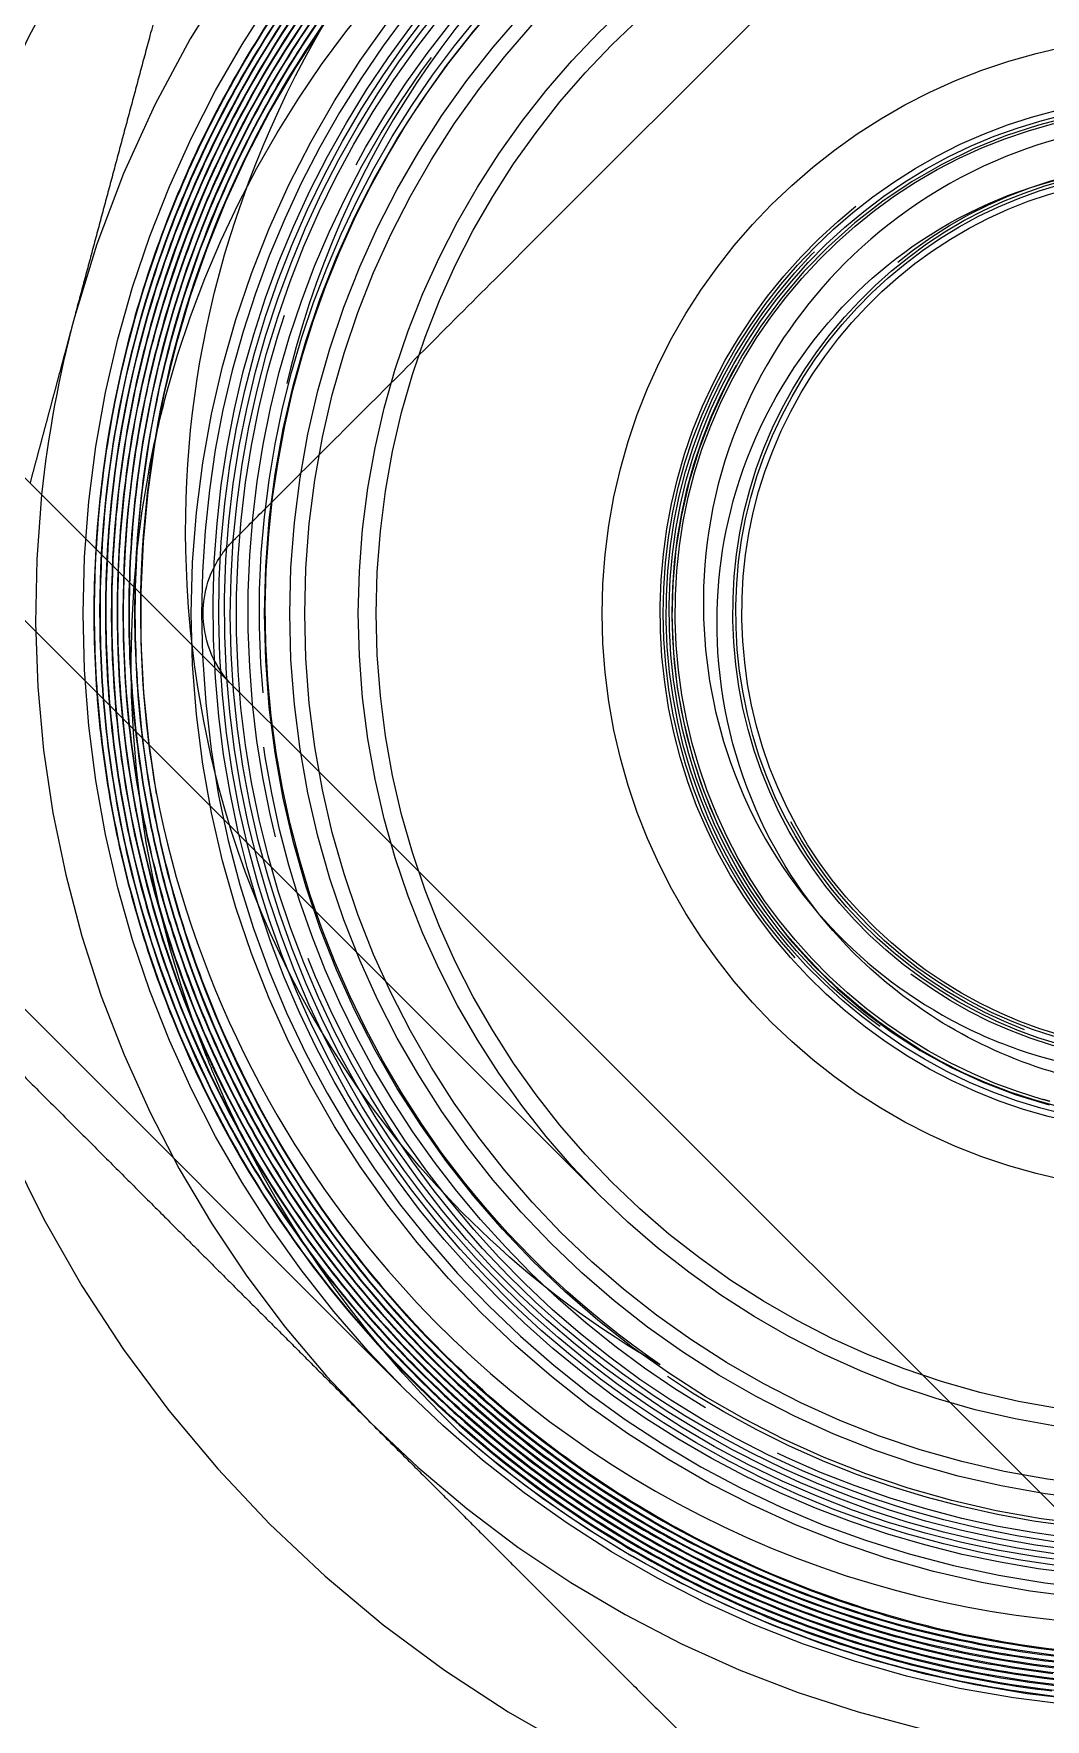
# Model space of a CAD drawing. Header units: millimetres. Extents: x -46397 to 283259, y -8690 to 23983.
# Drawn here: x 188859.24 to 188874.63, y -2134.97 to -2109.31 of the extents above; entities that cross this region are included whole.
import ezdxf

# ---------------------------------------------------------------- set-up
doc = ezdxf.new("R2010")
doc.units = ezdxf.units.MM
doc.linetypes.add('CENTER', pattern=[2, 1.25, -0.25, 0.25, -0.25])
doc.layers.add('mDƯỜNG TÂM', color=8, linetype='CENTER', lineweight=0)

# ---------------------------------------------------------------- blocks, each defined once
blk = doc.blocks.new('hhg')
at = {"layer": 'mDƯỜNG TÂM', "color": 8, "ltscale": 50}
for p, q in [((707.181, -648.925), (750.444, -692.188)), ((722.979, -662.55), (780.082, -719.653)), ((749.313, -677.796), (758.183, -668.925)), ((740.073, -687.739), (747.483, -695.148))]:
    blk.add_line(p, q, dxfattribs=at)
for radius in [16.7, 15.054, 13.94, 13.556, 13.329, 12.513, 12.241, 8.803]:
    blk.add_circle((759.292, -683.34), radius, dxfattribs=at)
for radius, start, end in [(19.601, 45, 169.0558), (17.425, 105, 165), (14.897, 315, 182.4631), (15.826, 145.514, 189.9827), (7.743, 67.2144, 255), (17.425, 165, 174.0443), (17.425, 174.0443, 225), (14.897, 182.4631, 267.5369), (19.601, 197.7479, 252.2521), (17.425, 225, 275.9557), (16.602, 228.6069, 273.0731)]:
    blk.add_arc((759.292, -683.34), radius, start, end, dxfattribs=at)
for points, knots in [([(751.374, -694.777), (750.25, -694.001), (749.239, -693.063), (746.545, -689.676), (745.47, -686.757), (745.27, -680.834), (746.146, -677.847), (749.516, -672.968), (752, -671.089), (757.617, -669.176), (760.734, -669.147), (766.388, -670.958), (768.911, -672.792), (772.376, -677.618), (773.31, -680.596), (773.218, -686.541), (772.194, -689.491), (768.577, -694.214), (765.995, -695.974), (760.273, -697.614), (757.148, -697.49), (751.571, -695.397), (749.134, -693.435), (745.899, -688.429), (745.11, -685.399), (745.495, -679.447), (746.667, -676.541), (750.523, -671.987), (753.197, -670.35), (759.011, -668.988), (762.136, -669.267), (767.621, -671.638), (769.966, -673.724), (772.961, -678.9), (773.603, -681.975), (772.925, -687.919), (771.607, -690.773), (767.519, -695.147), (764.759, -696.655), (758.866, -697.734), (755.749, -697.301), (750.37, -694.655), (748.122, -692.449), (745.376, -687.116), (744.885, -684.003), (745.857, -678.08), (747.317, -675.285), (751.629, -671.104), (754.469, -669.729), (760.427, -668.938), (763.529, -669.525), (768.788, -672.442), (770.932, -674.763), (773.421, -680.241), (773.76, -683.384), (772.494, -689.271), (770.893, -692), (766.367, -695.977), (763.454, -697.215), (757.446, -697.714), (754.366, -696.973), (749.24, -693.792), (747.207, -691.361), (744.983, -685.749), (744.798, -682.583), (746.355, -676.747), (748.094, -674.092), (752.825, -670.33), (755.804, -669.232), (761.849, -669.028), (764.898, -669.922), (769.878, -673.362), (771.795, -675.898), (773.748, -681.63), (773.777, -684.812), (771.929, -690.583), (770.057, -693.157), (765.131, -696.694), (762.092, -697.647), (756.025, -697.553), (753.014, -696.507), (748.194, -692.816), (746.397, -690.181), (744.724, -684.341), (744.851, -681.152), (746.986, -675.461), (748.989, -672.974), (754.098, -669.672), (757.19, -668.867), (763.264, -669.259), (766.23, -670.456), (770.878, -674.391), (772.548, -677.12), (773.937, -683.054), (773.653, -686.242), (771.233, -691.84), (769.104, -694.233), (763.823, -697.289), (760.685, -697.944), (754.618, -697.252), (751.706, -695.907), (747.243, -691.735), (745.704, -688.919), (744.604, -682.905), (745.045, -679.725), (747.746, -674.236), (749.997, -671.942), (755.439, -669.14), (758.615, -668.639), (764.659, -669.631), (767.51, -671.121), (771.777, -675.521), (773.18, -678.419), (773.987, -684.498), (773.387, -687.663), (770.412, -693.03), (768.044, -695.217), (762.453, -697.756), (759.246, -698.102), (753.239, -696.811), (750.456, -695.177), (746.398, -690.559), (745.134, -687.587), (744.626, -681.456), (745.382, -678.314), (748.627, -673.084), (751.108, -671.01), (756.834, -668.74), (760.064, -668.552), (766.019, -670.141), (768.727, -671.915), (772.565, -676.742), (773.685, -679.782), (773.893, -685.949), (772.981, -689.059), (769.472, -694.14), (766.884, -696.096), (761.036, -698.088), (757.79, -698.118), (751.902, -696.232), (749.276, -694.322), (745.668, -689.297), (744.696, -686.196), (744.791, -680.007), (745.858, -676.936), (749.624, -672.018), (752.313, -670.186), (758.27, -668.478), (761.523, -668.608), (767.329, -670.786), (769.867, -672.83), (773.234, -678.042), (774.056, -681.196), (773.655, -687.392), (772.435, -690.417), (768.42, -695.159), (765.636, -696.862), (759.584, -698.28), (756.331, -697.99), (750.621, -695.521), (748.18, -693.349), (745.062, -687.961), (744.395, -684.761), (745.101, -678.573), (746.472, -675.602), (750.728, -671.05), (753.601, -669.48), (759.735, -668.357), (762.979, -668.808), (768.578, -671.563), (770.917, -673.859), (773.775, -679.41), (774.286, -682.649), (773.275, -688.814), (771.754, -691.723), (767.267, -696.074), (764.311, -697.506), (758.111, -698.328), (754.882, -697.717), (749.408, -694.682), (747.178, -692.266), (744.588, -686.564), (744.235, -683.293), (745.552, -677.167), (747.219, -674.328), (751.929, -670.189), (754.96, -668.901), (758.462, -668.61), (758.838, -668.594), (759.214, -668.592)], [0.0042069, 0.0042069, 0.0042069, 0.0042069, 0.0078125, 0.0078125, 0.015625, 0.015625, 0.0234375, 0.0234375, 0.03125, 0.03125, 0.0390625, 0.0390625, 0.046875, 0.046875, 0.0546875, 0.0546875, 0.0625, 0.0625, 0.0703125, 0.0703125, 0.078125, 0.078125, 0.0859375, 0.0859375, 0.09375, 0.09375, 0.1015625, 0.1015625, 0.109375, 0.109375, 0.1171875, 0.1171875, 0.125, 0.125, 0.1328125, 0.1328125, 0.140625, 0.140625, 0.1484375, 0.1484375, 0.15625, 0.15625, 0.1640625, 0.1640625, 0.171875, 0.171875, 0.1796875, 0.1796875, 0.1875, 0.1875, 0.1953125, 0.1953125, 0.203125, 0.203125, 0.2109375, 0.2109375, 0.21875, 0.21875, 0.2265625, 0.2265625, 0.234375, 0.234375, 0.2421875, 0.2421875, 0.25, 0.25, 0.2578125, 0.2578125, 0.265625, 0.265625, 0.2734375, 0.2734375, 0.28125, 0.28125, 0.2890625, 0.2890625, 0.296875, 0.296875, 0.3046875, 0.3046875, 0.3125, 0.3125, 0.3203125, 0.3203125, 0.328125, 0.328125, 0.3359375, 0.3359375, 0.34375, 0.34375, 0.3515625, 0.3515625, 0.359375, 0.359375, 0.3671875, 0.3671875, 0.375, 0.375, 0.3828125, 0.3828125, 0.390625, 0.390625, 0.3984375, 0.3984375, 0.40625, 0.40625, 0.4140625, 0.4140625, 0.421875, 0.421875, 0.4296875, 0.4296875, 0.4375, 0.4375, 0.4453125, 0.4453125, 0.453125, 0.453125, 0.4609375, 0.4609375, 0.46875, 0.46875, 0.4765625, 0.4765625, 0.484375, 0.484375, 0.4921875, 0.4921875, 0.5, 0.5, 0.5078125, 0.5078125, 0.515625, 0.515625, 0.5234375, 0.5234375, 0.53125, 0.53125, 0.5390625, 0.5390625, 0.546875, 0.546875, 0.5546875, 0.5546875, 0.5625, 0.5625, 0.5703125, 0.5703125, 0.578125, 0.578125, 0.5859375, 0.5859375, 0.59375, 0.59375, 0.6015625, 0.6015625, 0.609375, 0.609375, 0.6171875, 0.6171875, 0.625, 0.625, 0.6328125, 0.6328125, 0.640625, 0.640625, 0.6484375, 0.6484375, 0.65625, 0.65625, 0.6640625, 0.6640625, 0.671875, 0.671875, 0.6796875, 0.6796875, 0.6875, 0.6875, 0.6953125, 0.6953125, 0.703125, 0.703125, 0.7109375, 0.7109375, 0.71875, 0.71875, 0.7265625, 0.7265625, 0.7275, 0.7275, 0.7275, 0.7275]), ([(743.706, -686.083), (743.974, -687.451), (744.422, -688.78), (745.667, -691.309), (746.464, -692.49), (748.791, -695.089), (750.465, -696.346), (754.323, -698.19), (756.344, -698.632), (760.092, -698.817), (761.97, -698.571), (764.704, -697.678), (765.622, -697.274), (768.211, -695.818), (769.732, -694.527), (772.203, -691.415), (773.121, -689.611), (774.141, -685.983), (774.318, -684.199), (774.091, -681.463), (773.919, -680.514), (773.159, -677.835), (772.344, -676.182), (770.083, -673.177), (768.616, -671.871), (766.153, -670.425), (765.318, -670.034), (762.521, -669.039), (760.591, -668.813), (757.088, -669.006), (755.249, -669.41), (752.605, -670.666), (751.816, -671.139), (749.656, -672.732), (748.434, -674.038), (746.514, -677.083), (745.847, -678.813), (745.251, -682.197), (745.245, -683.816), (745.52, -685.406)], [-5.991371, -5.991371, -5.991371, -5.991371, -5.756166, -5.756166, -5.51587, -5.51587, -5.167354, -5.167354, -4.794198, -4.794198, -4.422975, -4.422975, -4.225, -4.225, -3.835017, -3.835017, -3.438431, -3.438431, -3.085621, -3.085621, -2.895458, -2.895458, -2.534856, -2.534856, -2.151513, -2.151513, -1.969769, -1.969769, -1.564136, -1.564136, -1.177055, -1.177055, -1.000421, -1.000421, -0.66023, -0.66023, -0.308798, -0.308798, 0, 0, 0, 0]), ([(750.956, -669.246), (750.452, -669.545), (749.968, -669.868), (749.504, -670.215), (748.575, -670.909), (747.725, -671.696), (746.954, -672.581), (746.184, -673.466), (745.52, -674.42), (744.961, -675.434)], [0.348875364, 0.348875364, 0.348875364, 0.348875364, 0.34998928, 0.34998928, 0.34998928, 0.352217111, 0.352217111, 0.352217111, 0.354444943, 0.354444943, 0.354444943, 0.354444943]), ([(748.739, -671.29), (747.858, -672.063), (747.076, -672.919), (746.39, -673.854), (745.703, -674.789), (745.111, -675.815), (744.643, -676.876)], [0.61064554, 0.61064554, 0.61064554, 0.61064554, 0.612873371, 0.612873371, 0.612873371, 0.615101203, 0.615101203, 0.615101203, 0.615101203]), ([(747.953, -671.408), (747.107, -672.214), (746.358, -673.097), (745.704, -674.056), (745.377, -674.536), (745.073, -675.036), (744.796, -675.552)], [0.285382173, 0.285382173, 0.285382173, 0.285382173, 0.287610004, 0.287610004, 0.287610004, 0.28872392, 0.28872392, 0.28872392, 0.28872392]), ([(746.279, -673.705), (745.935, -674.17), (745.616, -674.654), (745.323, -675.155), (745.03, -675.657), (744.761, -676.18), (744.522, -676.713)], [0.483659157, 0.483659157, 0.483659157, 0.483659157, 0.484773073, 0.484773073, 0.484773073, 0.485886988, 0.485886988, 0.485886988, 0.485886988]), ([(751.374, -694.777), (750.437, -694.243), (749.571, -693.601), (748.04, -692.173), (747.356, -691.39), (745.733, -689.069), (744.999, -687.425), (744.358, -684.759), (744.225, -683.824), (744.098, -681.501), (744.213, -680.106), (744.873, -677.201), (745.458, -675.742), (746.247, -674.379)], [-1.494979, -1.494979, -1.494979, -1.494979, -1.287461, -1.287461, -1.092573, -1.092573, -0.748624, -0.748624, -0.571424, -0.571424, -0.302102, -0.302102, -0.000001, -0.000001, -0.000001, -0.000001]), ([(745.218, -674.642), (744.913, -675.136), (744.636, -675.645), (744.385, -676.166), (744.134, -676.688), (743.911, -677.224), (743.715, -677.773), (743.519, -678.323), (743.351, -678.888), (743.215, -679.454)], [0.221888981, 0.221888981, 0.221888981, 0.221888981, 0.223002897, 0.223002897, 0.223002897, 0.224116813, 0.224116813, 0.224116813, 0.225230728, 0.225230728, 0.225230728, 0.225230728]), ([(744.106, -678.306), (744.288, -677.753), (744.504, -677.204), (744.746, -676.674), (744.989, -676.143), (745.259, -675.629), (745.555, -675.132)], [0.124107798, 0.124107798, 0.124107798, 0.124107798, 0.125215903, 0.125215903, 0.125215903, 0.126324008, 0.126324008, 0.126324008, 0.126324008]), ([(757.302, -690.767), (757.263, -690.756), (757.224, -690.746), (755.244, -690.184), (753.541, -688.835), (751.58, -685.303), (751.334, -683.143), (752.453, -679.259), (753.811, -677.559), (757.356, -675.609), (759.52, -675.371), (763.406, -676.507), (765.103, -677.874), (767.041, -681.431), (767.271, -683.6), (766.118, -687.487), (764.743, -689.181), (761.173, -691.108), (759, -691.33), (755.112, -690.16), (753.421, -688.776), (751.504, -685.193), (751.291, -683.016), (752.478, -679.127), (753.871, -677.439), (757.466, -675.533), (759.647, -675.328), (763.538, -676.532), (765.223, -677.934), (767.117, -681.543), (767.313, -683.727), (766.092, -687.619), (764.682, -689.301), (761.061, -691.183), (758.872, -691.372), (754.98, -690.134), (753.301, -688.715), (751.429, -685.081), (751.25, -682.888), (752.505, -678.995), (753.932, -677.319), (757.579, -675.459), (759.776, -675.287), (763.67, -676.56), (765.343, -677.996), (767.191, -681.656), (767.354, -683.856), (766.064, -687.751), (764.619, -689.421), (760.947, -691.257), (758.743, -691.412), (754.847, -690.105), (753.181, -688.651), (751.356, -684.966), (751.21, -682.758), (752.534, -678.862), (753.997, -677.199), (757.694, -675.386), (759.906, -675.249), (763.802, -676.59), (765.462, -678.061), (767.263, -681.771), (767.392, -683.987), (766.034, -687.883), (764.554, -689.54), (760.832, -691.329), (758.612, -691.45), (754.715, -690.074), (753.062, -688.585), (751.285, -684.85), (751.173, -682.627), (752.566, -678.73), (754.063, -677.08), (757.81, -675.316), (760.037, -675.212), (763.935, -676.622), (765.581, -678.128), (767.333, -681.888), (767.428, -684.118), (766, -688.016), (764.486, -689.659), (760.714, -691.399), (758.48, -691.485), (754.582, -690.04), (752.943, -688.517), (751.215, -684.733), (751.138, -682.495), (752.601, -678.597), (754.132, -676.962), (757.929, -675.246), (760.17, -675.177), (764.067, -676.658), (765.699, -678.198), (767.402, -682.007), (767.463, -684.251), (765.965, -688.149), (764.416, -689.777), (761.835, -690.919), (761.123, -691.117), (760.397, -691.218)], [0.1246883, 0.1246883, 0.1246883, 0.1246883, 0.125, 0.125, 0.140625, 0.140625, 0.15625, 0.15625, 0.171875, 0.171875, 0.1875, 0.1875, 0.203125, 0.203125, 0.21875, 0.21875, 0.234375, 0.234375, 0.25, 0.25, 0.265625, 0.265625, 0.28125, 0.28125, 0.296875, 0.296875, 0.3125, 0.3125, 0.328125, 0.328125, 0.34375, 0.34375, 0.359375, 0.359375, 0.375, 0.375, 0.390625, 0.390625, 0.40625, 0.40625, 0.421875, 0.421875, 0.4375, 0.4375, 0.453125, 0.453125, 0.46875, 0.46875, 0.484375, 0.484375, 0.5, 0.5, 0.515625, 0.515625, 0.53125, 0.53125, 0.546875, 0.546875, 0.5625, 0.5625, 0.578125, 0.578125, 0.59375, 0.59375, 0.609375, 0.609375, 0.625, 0.625, 0.640625, 0.640625, 0.65625, 0.65625, 0.671875, 0.671875, 0.6875, 0.6875, 0.703125, 0.703125, 0.71875, 0.71875, 0.734375, 0.734375, 0.75, 0.75, 0.765625, 0.765625, 0.78125, 0.78125, 0.796875, 0.796875, 0.8125, 0.8125, 0.828125, 0.828125, 0.84375, 0.84375, 0.859375, 0.859375, 0.8648583, 0.8648583, 0.8648583, 0.8648583]), ([(744.961, -675.434), (744.682, -675.942), (744.429, -676.465), (744.203, -677.005), (743.977, -677.544), (743.779, -678.098), (743.613, -678.654)], [0.354444943, 0.354444943, 0.354444943, 0.354444943, 0.355558858, 0.355558858, 0.355558858, 0.356672774, 0.356672774, 0.356672774, 0.356672774]), ([(760.397, -691.218), (761.111, -691.104), (761.807, -690.895), (763.26, -690.226), (763.99, -689.727), (764.97, -688.786), (765.288, -688.42), (766.073, -687.328), (766.459, -686.549), (767.002, -684.731), (767.096, -683.691), (766.893, -681.786), (766.65, -680.926), (765.818, -679.212), (765.192, -678.393), (763.741, -677.118), (762.951, -676.641), (761.159, -675.966), (760.158, -675.806), (758.233, -675.879), (757.319, -676.084), (755.512, -676.867), (754.708, -677.457), (753.463, -678.758), (752.974, -679.491), (752.207, -681.257), (752.038, -682.222), (752.019, -683.948), (752.156, -684.792), (752.777, -686.566), (753.295, -687.369), (754.421, -688.621), (755.076, -689.136), (756.175, -689.728), (756.566, -689.895), (757.858, -690.312), (758.799, -690.419), (760.593, -690.268), (761.438, -690.038), (762.708, -689.416), (763.17, -689.116), (763.987, -688.437), (764.345, -688.066), (764.658, -687.659)], [-2.497984, -2.497984, -2.497984, -2.497984, -2.412168, -2.412168, -2.308105, -2.308105, -2.25068, -2.25068, -2.1483, -2.1483, -2.026482, -2.026482, -1.921871, -1.921871, -1.801728, -1.801728, -1.693956, -1.693956, -1.575598, -1.575598, -1.465908, -1.465908, -1.342387, -1.342387, -1.226421, -1.226421, -1.086261, -1.086261, -0.951591, -0.951591, -0.786956, -0.786956, -0.628734, -0.628734, -0.54764, -0.54764, -0.368866, -0.368866, -0.203236, -0.203236, -0.098242, -0.098242, 0, 0, 0, 0]), ([(743.91, -679.278), (744.057, -678.717), (744.237, -678.158), (744.448, -677.611), (744.658, -677.065), (744.898, -676.532), (745.165, -676.015)], [0.059837688, 0.059837688, 0.059837688, 0.059837688, 0.060945794, 0.060945794, 0.060945794, 0.062053899, 0.062053899, 0.062053899, 0.062053899]), ([(743.657, -679.555), (743.794, -678.989), (743.96, -678.434), (744.156, -677.889), (744.351, -677.344), (744.576, -676.81), (744.831, -676.286)], [0.187269802, 0.187269802, 0.187269802, 0.187269802, 0.188377907, 0.188377907, 0.188377907, 0.189486013, 0.189486013, 0.189486013, 0.189486013]), ([(765.392, -680.677), (765.997, -682.07), (766.116, -683.674), (765.236, -686.824), (764.073, -688.304), (761.02, -690.016), (759.148, -690.237), (755.778, -689.281), (754.3, -688.11), (752.597, -685.044), (752.384, -683.169), (753.355, -679.797), (754.533, -678.321), (757.611, -676.627), (759.49, -676.42), (762.864, -677.406), (764.338, -678.593), (766.022, -681.682), (766.222, -683.565), (765.221, -686.942), (764.027, -688.414), (760.926, -690.089), (759.038, -690.281), (755.66, -689.265), (754.191, -688.063), (752.525, -684.95), (752.34, -683.059), (753.37, -679.679), (754.581, -678.211), (757.705, -676.555), (759.601, -676.377), (762.982, -677.423), (764.447, -678.641), (766.094, -681.777), (766.265, -683.677), (765.204, -687.06), (763.978, -688.523), (760.83, -690.16), (758.927, -690.324), (755.542, -689.248), (754.082, -688.014), (752.454, -684.854), (752.297, -682.947), (753.389, -679.561), (754.63, -678.102), (757.802, -676.485), (759.713, -676.335), (763.1, -677.441), (764.556, -678.691), (766.164, -681.874), (766.307, -683.789), (765.185, -687.178), (763.928, -688.631), (760.732, -690.23), (758.814, -690.365), (755.424, -689.228), (753.973, -687.963), (752.385, -684.756), (752.257, -682.834), (753.409, -679.442), (754.682, -677.994), (757.9, -676.415), (759.826, -676.295), (763.219, -677.462), (764.665, -678.743), (766.233, -681.973), (766.346, -683.903), (765.163, -687.297), (763.875, -688.74), (760.633, -690.298), (758.7, -690.404), (755.305, -689.206), (753.865, -687.909), (752.316, -684.656), (752.218, -682.719), (753.432, -679.323), (754.736, -677.886), (758.001, -676.348), (759.941, -676.257), (763.169, -677.424), (764.484, -678.543), (765.289, -679.956)], [0.0801539, 0.0801539, 0.0801539, 0.0801539, 0.09375, 0.09375, 0.109375, 0.109375, 0.125, 0.125, 0.140625, 0.140625, 0.15625, 0.15625, 0.171875, 0.171875, 0.1875, 0.1875, 0.203125, 0.203125, 0.21875, 0.21875, 0.234375, 0.234375, 0.25, 0.25, 0.265625, 0.265625, 0.28125, 0.28125, 0.296875, 0.296875, 0.3125, 0.3125, 0.328125, 0.328125, 0.34375, 0.34375, 0.359375, 0.359375, 0.375, 0.375, 0.390625, 0.390625, 0.40625, 0.40625, 0.421875, 0.421875, 0.4375, 0.4375, 0.453125, 0.453125, 0.46875, 0.46875, 0.484375, 0.484375, 0.5, 0.5, 0.515625, 0.515625, 0.53125, 0.53125, 0.546875, 0.546875, 0.5625, 0.5625, 0.578125, 0.578125, 0.59375, 0.59375, 0.609375, 0.609375, 0.625, 0.625, 0.640625, 0.640625, 0.65625, 0.65625, 0.671875, 0.671875, 0.6875, 0.6875, 0.7015687, 0.7015687, 0.7015687, 0.7015687]), ([(744.702, -676.533), (744.457, -677.058), (744.24, -677.598), (744.052, -678.154), (743.863, -678.709), (743.706, -679.272), (743.58, -679.839)], [0.550494095, 0.550494095, 0.550494095, 0.550494095, 0.551608011, 0.551608011, 0.551608011, 0.552721927, 0.552721927, 0.552721927, 0.552721927]), ([(757.416, -690.34), (756.838, -690.173), (756.283, -689.933), (755.28, -689.342), (754.83, -689), (753.834, -688.044), (753.342, -687.378), (752.557, -685.796), (752.311, -684.873), (752.198, -683.104), (752.29, -682.27), (752.793, -680.585), (753.236, -679.755), (754.366, -678.381), (755.022, -677.825), (756.557, -676.955), (757.436, -676.669), (759.161, -676.465), (759.994, -676.515), (761.729, -676.947), (762.538, -677.362), (763.681, -678.216), (764.11, -678.635), (764.853, -679.584), (765.161, -680.112), (765.392, -680.677)], [-1.59145, -1.59145, -1.59145, -1.59145, -1.491925, -1.491925, -1.398913, -1.398913, -1.263393, -1.263393, -1.107988, -1.107988, -0.971167, -0.971167, -0.818133, -0.818133, -0.67792, -0.67792, -0.527233, -0.527233, -0.390653, -0.390653, -0.231368, -0.231368, -0.116876, -0.116876, 0, 0, 0, 0]), ([(744.877, -682.231), (745.047, -682.061), (745.231, -681.877), (745.658, -681.45), (745.945, -681.163), (746.564, -680.544), (746.897, -680.212), (747.526, -679.583), (747.88, -679.229), (748.604, -678.505), (748.974, -678.135), (749.313, -677.796)], [0, 0, 0, 0, 0.0716764, 0.0716764, 0.1646143, 0.1646143, 0.2575522, 0.2575522, 0.3492283, 0.3492283, 0.4409044, 0.4409044, 0.4409044, 0.4409044]), ([(743.613, -678.654), (743.282, -679.768), (743.07, -680.906), (742.98, -682.07), (742.936, -682.652), (742.922, -683.241), (742.94, -683.823), (742.957, -684.404), (743.006, -684.982), (743.085, -685.555)], [0.356672774, 0.356672774, 0.356672774, 0.356672774, 0.358900605, 0.358900605, 0.358900605, 0.360014521, 0.360014521, 0.360014521, 0.361128436, 0.361128436, 0.361128436, 0.361128436]), ([(744.035, -688.948), (743.634, -687.86), (743.346, -686.71), (743.186, -685.562), (743.027, -684.413), (742.99, -683.255), (743.079, -682.087), (743.124, -681.503), (743.2, -680.921), (743.306, -680.351)], [0.310269494, 0.310269494, 0.310269494, 0.310269494, 0.312485705, 0.312485705, 0.312485705, 0.314701916, 0.314701916, 0.314701916, 0.315810021, 0.315810021, 0.315810021, 0.315810021]), ([(743.223, -680.772), (743.04, -681.919), (742.981, -683.075), (743.047, -684.241), (743.079, -684.824), (743.144, -685.409), (743.239, -685.983)], [0.423507712, 0.423507712, 0.423507712, 0.423507712, 0.425735544, 0.425735544, 0.425735544, 0.426849459, 0.426849459, 0.426849459, 0.426849459]), ([(743.531, -681.105), (743.45, -681.681), (743.4, -682.266), (743.382, -682.851), (743.365, -683.436), (743.38, -684.017), (743.426, -684.594), (743.472, -685.172), (743.55, -685.746), (743.659, -686.316)], [0.681936141, 0.681936141, 0.681936141, 0.681936141, 0.683050057, 0.683050057, 0.683050057, 0.684163972, 0.684163972, 0.684163972, 0.685277888, 0.685277888, 0.685277888, 0.685277888]), ([(743.186, -681.75), (743.129, -682.333), (743.104, -682.914), (743.11, -683.494), (743.122, -684.653), (743.257, -685.805), (743.52, -686.949)], [0.489228735, 0.489228735, 0.489228735, 0.489228735, 0.490342651, 0.490342651, 0.490342651, 0.492570482, 0.492570482, 0.492570482, 0.492570482]), ([(743.348, -681.925), (743.297, -682.503), (743.278, -683.082), (743.29, -683.661), (743.302, -684.24), (743.346, -684.82), (743.422, -685.4)], [0.618442949, 0.618442949, 0.618442949, 0.618442949, 0.619556865, 0.619556865, 0.619556865, 0.620670781, 0.620670781, 0.620670781, 0.620670781]), ([(742.946, -685.756), (742.86, -685.18), (742.805, -684.603), (742.781, -684.024), (742.756, -683.446), (742.762, -682.867), (742.799, -682.286)], [0.50862035, 0.50862035, 0.50862035, 0.50862035, 0.509728455, 0.509728455, 0.509728455, 0.51083656, 0.51083656, 0.51083656, 0.51083656]), ([(744.877, -684.449), (744.876, -684.447), (744.874, -684.445), (744.595, -684.164), (744.433, -683.789), (744.408, -683.074), (744.495, -682.757), (744.731, -682.394), (744.8, -682.308), (744.877, -682.231)], [1.1423712, 1.1423712, 1.1423712, 1.1423712, 1.1436049, 1.1436049, 1.3513443, 1.3513443, 1.5195255, 1.5195255, 1.5771224, 1.5771224, 1.5771224, 1.5771224]), ([(742.761, -682.896), (742.746, -683.478), (742.761, -684.067), (742.808, -684.648), (742.855, -685.23), (742.932, -685.805), (743.039, -686.374)], [0.227458559, 0.227458559, 0.227458559, 0.227458559, 0.228572475, 0.228572475, 0.228572475, 0.229686391, 0.229686391, 0.229686391, 0.229686391]), ([(744.188, -688.589), (743.996, -688.038), (743.833, -687.471), (743.703, -686.904), (743.573, -686.337), (743.474, -685.766), (743.407, -685.191), (743.339, -684.616), (743.303, -684.037), (743.298, -683.454)], [0.117459166, 0.117459166, 0.117459166, 0.117459166, 0.118567271, 0.118567271, 0.118567271, 0.119675376, 0.119675376, 0.119675376, 0.120783482, 0.120783482, 0.120783482, 0.120783482]), ([(743.239, -685.983), (743.334, -686.557), (743.46, -687.123), (743.615, -687.681), (743.77, -688.239), (743.954, -688.788), (744.169, -689.33), (744.384, -689.871), (744.631, -690.407), (744.903, -690.922)], [0.426849459, 0.426849459, 0.426849459, 0.426849459, 0.427963375, 0.427963375, 0.427963375, 0.42907729, 0.42907729, 0.42907729, 0.430191206, 0.430191206, 0.430191206, 0.430191206]), ([(744.648, -689.534), (744.421, -688.999), (744.221, -688.445), (744.054, -687.885), (743.886, -687.326), (743.751, -686.761), (743.646, -686.191)], [0.053189056, 0.053189056, 0.053189056, 0.053189056, 0.054297162, 0.054297162, 0.054297162, 0.055405267, 0.055405267, 0.055405267, 0.055405267]), ([(743.568, -686.758), (743.692, -687.324), (743.846, -687.884), (744.031, -688.437), (744.217, -688.991), (744.434, -689.539), (744.678, -690.067)], [0.557177589, 0.557177589, 0.557177589, 0.557177589, 0.558291505, 0.558291505, 0.558291505, 0.55940542, 0.55940542, 0.55940542, 0.55940542]), ([(743.357, -687.402), (743.645, -688.528), (744.048, -689.613), (744.568, -690.657), (744.828, -691.179), (745.119, -691.692), (745.433, -692.183)], [0.296521329, 0.296521329, 0.296521329, 0.296521329, 0.298749161, 0.298749161, 0.298749161, 0.299863076, 0.299863076, 0.299863076, 0.299863076]), ([(745.324, -691.474), (745.032, -690.974), (744.767, -690.458), (744.529, -689.926), (744.291, -689.393), (744.08, -688.843), (743.901, -688.289)], [0.243783174, 0.243783174, 0.243783174, 0.243783174, 0.24489128, 0.24489128, 0.24489128, 0.245999385, 0.245999385, 0.245999385, 0.245999385]), ([(744.038, -689.711), (744.49, -690.791), (745.048, -691.806), (745.71, -692.759), (746.372, -693.711), (747.146, -694.607), (747.994, -695.399), (748.841, -696.192), (749.765, -696.89), (750.767, -697.493)], [0.231914222, 0.231914222, 0.231914222, 0.231914222, 0.234142053, 0.234142053, 0.234142053, 0.236369885, 0.236369885, 0.236369885, 0.238597716, 0.238597716, 0.238597716, 0.238597716]), ([(745.433, -692.183), (745.746, -692.673), (746.084, -693.144), (746.445, -693.596), (746.807, -694.048), (747.192, -694.481), (747.602, -694.895)], [0.299863076, 0.299863076, 0.299863076, 0.299863076, 0.300976992, 0.300976992, 0.300976992, 0.302090907, 0.302090907, 0.302090907, 0.302090907]), ([(747.755, -694.782), (747.347, -694.371), (746.961, -693.939), (746.598, -693.486), (746.235, -693.033), (745.894, -692.557), (745.579, -692.063)], [0.305837073, 0.305837073, 0.305837073, 0.305837073, 0.306945178, 0.306945178, 0.306945178, 0.308053284, 0.308053284, 0.308053284, 0.308053284]), ([(749.106, -695.655), (748.658, -695.285), (748.232, -694.892), (747.828, -694.477), (747.424, -694.062), (747.042, -693.625), (746.683, -693.165)], [0.111918639, 0.111918639, 0.111918639, 0.111918639, 0.113026744, 0.113026744, 0.113026744, 0.11413485, 0.11413485, 0.11413485, 0.11413485]), ([(746.471, -693.486), (746.834, -693.944), (747.219, -694.379), (747.625, -694.792), (748.031, -695.205), (748.458, -695.596), (748.907, -695.964)], [0.366698015, 0.366698015, 0.366698015, 0.366698015, 0.36781193, 0.36781193, 0.36781193, 0.368925846, 0.368925846, 0.368925846, 0.368925846]), ([(746.844, -693.803), (747.218, -694.248), (747.621, -694.677), (748.043, -695.081), (748.465, -695.484), (748.906, -695.862), (749.365, -696.215)], [0.432419037, 0.432419037, 0.432419037, 0.432419037, 0.433532953, 0.433532953, 0.433532953, 0.434646869, 0.434646869, 0.434646869, 0.434646869]), ([(750.034, -696.474), (749.56, -696.141), (749.103, -695.781), (748.663, -695.394), (748.223, -695.007), (747.805, -694.596), (747.414, -694.168)], [0.175080643, 0.175080643, 0.175080643, 0.175080643, 0.176188749, 0.176188749, 0.176188749, 0.177296854, 0.177296854, 0.177296854, 0.177296854]), ([(747.514, -694.03), (748.294, -694.888), (749.162, -695.657), (750.123, -696.333), (751.083, -697.01), (752.1, -697.569), (753.17, -698.014)], [0.690847466, 0.690847466, 0.690847466, 0.690847466, 0.693075297, 0.693075297, 0.693075297, 0.695303129, 0.695303129, 0.695303129, 0.695303129]), ([(751.508, -697.194), (751, -696.909), (750.502, -696.592), (750.028, -696.253), (749.554, -695.914), (749.102, -695.55), (748.671, -695.164)], [0.046540424, 0.046540424, 0.046540424, 0.046540424, 0.047648529, 0.047648529, 0.047648529, 0.048756635, 0.048756635, 0.048756635, 0.048756635]), ([(753.359, -698.746), (752.812, -698.535), (752.281, -698.298), (751.765, -698.034), (750.733, -697.507), (749.761, -696.875), (748.852, -696.134)], [0.497539296, 0.497539296, 0.497539296, 0.497539296, 0.498647402, 0.498647402, 0.498647402, 0.500863612, 0.500863612, 0.500863612, 0.500863612]), ([(749.365, -696.215), (749.824, -696.569), (750.301, -696.897), (750.796, -697.2), (751.292, -697.503), (751.808, -697.782), (752.338, -698.032)], [0.434646869, 0.434646869, 0.434646869, 0.434646869, 0.435760784, 0.435760784, 0.435760784, 0.4368747, 0.4368747, 0.4368747, 0.4368747]), ([(755.281, -698.804), (754.713, -698.657), (754.155, -698.479), (753.612, -698.273), (752.526, -697.861), (751.494, -697.336), (750.516, -696.694)], [0.107486218, 0.107486218, 0.107486218, 0.107486218, 0.108594323, 0.108594323, 0.108594323, 0.110810534, 0.110810534, 0.110810534, 0.110810534]), ([(751.747, -697.538), (752.777, -698.084), (753.853, -698.513), (754.973, -698.824), (755.534, -698.98), (756.109, -699.107), (756.686, -699.201)], [0.566088914, 0.566088914, 0.566088914, 0.566088914, 0.568316746, 0.568316746, 0.568316746, 0.569430661, 0.569430661, 0.569430661, 0.569430661]), ([(754.349, -699.183), (753.796, -699.011), (753.253, -698.81), (752.719, -698.581), (752.185, -698.351), (751.658, -698.091), (751.148, -697.804)], [0.562917511, 0.562917511, 0.562917511, 0.562917511, 0.564025617, 0.564025617, 0.564025617, 0.565133722, 0.565133722, 0.565133722, 0.565133722]), ([(751.81, -697.97), (752.327, -698.234), (752.863, -698.473), (753.41, -698.682), (753.956, -698.891), (754.51, -699.069), (755.07, -699.218)], [0.305432654, 0.305432654, 0.305432654, 0.305432654, 0.30654657, 0.30654657, 0.30654657, 0.307660486, 0.307660486, 0.307660486, 0.307660486]), ([(752.338, -698.032), (753.396, -698.532), (754.491, -698.911), (755.621, -699.172), (756.187, -699.302), (756.762, -699.403), (757.344, -699.473)], [0.4368747, 0.4368747, 0.4368747, 0.4368747, 0.439102531, 0.439102531, 0.439102531, 0.440216447, 0.440216447, 0.440216447, 0.440216447]), ([(759.889, -699.212), (759.304, -699.234), (758.722, -699.224), (758.144, -699.183), (757.565, -699.141), (756.989, -699.068), (756.417, -698.964), (755.844, -698.859), (755.271, -698.721), (754.712, -698.553)], [0.040999897, 0.040999897, 0.040999897, 0.040999897, 0.042108003, 0.042108003, 0.042108003, 0.043216108, 0.043216108, 0.043216108, 0.044324213, 0.044324213, 0.044324213, 0.044324213]), ([(760.47, -699.267), (759.3, -699.355), (758.139, -699.313), (756.992, -699.147), (756.418, -699.065), (755.848, -698.95), (755.281, -698.804)], [0.104161902, 0.104161902, 0.104161902, 0.104161902, 0.106378112, 0.106378112, 0.106378112, 0.107486218, 0.107486218, 0.107486218, 0.107486218]), ([(759.712, -699.749), (758.551, -699.78), (757.396, -699.688), (756.25, -699.473), (755.677, -699.365), (755.104, -699.226), (754.546, -699.058)], [0.42772866, 0.42772866, 0.42772866, 0.42772866, 0.429944871, 0.429944871, 0.429944871, 0.431052976, 0.431052976, 0.431052976, 0.431052976]), ([(757.179, -699.184), (757.756, -699.261), (758.345, -699.306), (758.928, -699.319), (760.094, -699.345), (761.248, -699.244), (762.388, -699.017)], [0.634037768, 0.634037768, 0.634037768, 0.634037768, 0.635151684, 0.635151684, 0.635151684, 0.637379515, 0.637379515, 0.637379515, 0.637379515])]:
    blk.add_open_spline(points, degree=3, knots=knots, dxfattribs=at)
for points, weights in [([(745.064, -669.112), (743.669, -674.32), (742.46, -678.83)], [1.34963998936, 1.45403500584, 1.45403500584]), ([(742.46, -678.83), (742.124, -680.085), (741.784, -681.355)], [1.45403500584, 1.45403500584, 1.44594464921]), ([(739.856, -688.547), (743.669, -692.36), (746.97, -695.661)], [1.34963998936, 1.45403500584, 1.45403500584]), ([(746.97, -695.661), (750.272, -698.963), (754.084, -702.775)], [1.45403500584, 1.45403500584, 1.34963998936])]:
    blk.add_rational_spline(points, weights, degree=2, dxfattribs=at)
for points in [[(743.857, -680.006), (744.714, -676.803), (746.59, -673.906), (749.204, -671.837)], [(745.683, -674.754), (746.305, -673.767), (747.024, -672.86), (747.841, -672.031)], [(745.069, -675.446), (745.632, -674.429), (746.297, -673.481), (747.066, -672.604)], [(745.165, -676.015), (745.701, -674.979), (746.358, -673.994), (747.103, -673.105)], [(746.215, -673.202), (745.857, -673.664), (745.523, -674.148), (745.218, -674.642)], [(747.268, -673.031), (746.514, -673.912), (745.847, -674.892), (745.304, -675.917)], [(746.991, -673.223), (746.621, -673.674), (746.278, -674.143), (745.962, -674.628)], [(745.51, -674.864), (745.814, -674.369), (746.147, -673.886), (746.506, -673.423)], [(746.502, -673.556), (745.79, -674.489), (745.191, -675.482), (744.702, -676.533)], [(745.078, -675.07), (745.369, -674.569), (745.686, -674.083), (746.03, -673.613)], [(745.211, -675.018), (745.508, -674.515), (745.833, -674.025), (746.18, -673.56)], [(745.555, -675.132), (745.852, -674.635), (746.175, -674.154), (746.525, -673.69)], [(744.676, -675.613), (744.949, -675.094), (745.248, -674.595), (745.571, -674.114)], [(745.743, -674.315), (745.094, -675.291), (744.559, -676.324), (744.137, -677.403)], [(744.831, -676.286), (745.086, -675.762), (745.373, -675.247), (745.683, -674.754)], [(745.962, -674.628), (745.645, -675.113), (745.356, -675.614), (745.093, -676.133)], [(744.021, -678.003), (744.406, -676.9), (744.903, -675.854), (745.51, -674.864)], [(744.406, -676.566), (744.646, -676.038), (744.914, -675.522), (745.211, -675.018)], [(744.286, -676.616), (744.523, -676.086), (744.787, -675.57), (745.078, -675.07)], [(744.303, -677.022), (744.53, -676.483), (744.787, -675.954), (745.069, -675.446)], [(743.942, -677.202), (744.157, -676.662), (744.403, -676.131), (744.676, -675.613)], [(744.796, -675.552), (744.519, -676.069), (744.272, -676.596), (744.054, -677.133)], [(745.304, -675.917), (744.761, -676.943), (744.333, -678.02), (744.024, -679.152)], [(745.093, -676.133), (744.83, -676.652), (744.593, -677.191), (744.388, -677.738)], [(743.312, -679.87), (743.56, -678.723), (743.927, -677.62), (744.406, -676.566)], [(744.522, -676.713), (744.044, -677.781), (743.688, -678.883), (743.451, -680.019)], [(743.657, -678.252), (743.837, -677.697), (744.049, -677.147), (744.286, -676.616)], [(744.643, -676.876), (744.176, -677.938), (743.826, -679.043), (743.596, -680.193)], [(743.715, -678.662), (743.881, -678.108), (744.077, -677.561), (744.303, -677.022)], [(743.002, -680.546), (743.198, -679.394), (743.512, -678.28), (743.942, -677.202)], [(744.054, -677.133), (743.618, -678.206), (743.296, -679.32), (743.093, -680.475)], [(744.137, -677.403), (743.926, -677.942), (743.744, -678.494), (743.59, -679.059)], [(744.388, -677.738), (743.978, -678.832), (743.693, -679.955), (743.531, -681.105)], [(743.535, -679.687), (743.666, -679.121), (743.829, -678.555), (744.021, -678.003)], [(742.94, -681.652), (743.058, -680.497), (743.296, -679.364), (743.657, -678.252)], [(743.38, -681.703), (743.498, -680.543), (743.74, -679.411), (744.106, -678.306)], [(743.306, -680.351), (743.412, -679.78), (743.549, -679.217), (743.715, -678.662)], [(743.59, -679.059), (743.437, -679.623), (743.314, -680.198), (743.223, -680.772)], [(743.398, -682.716), (743.443, -681.547), (743.614, -680.401), (743.91, -679.278)], [(744.024, -679.152), (743.714, -680.284), (743.535, -681.433), (743.481, -682.59)], [(743.215, -679.454), (742.942, -680.585), (742.791, -681.733), (742.761, -682.896)], [(743.34, -681.279), (743.414, -680.701), (743.521, -680.121), (743.657, -679.555)], [(742.943, -683.329), (742.943, -682.17), (743.065, -681.017), (743.312, -679.87)], [(743.58, -679.839), (743.329, -680.972), (743.2, -682.123), (743.198, -683.294)], [(743.235, -681.399), (743.304, -680.824), (743.404, -680.254), (743.535, -679.687)], [(743.451, -680.019), (743.332, -680.588), (743.243, -681.167), (743.186, -681.75)], [(743.585, -681.217), (743.659, -680.809), (743.75, -680.404), (743.857, -680.006)], [(743.596, -680.193), (743.481, -680.768), (743.399, -681.347), (743.348, -681.925)], [(742.799, -682.286), (742.835, -681.706), (742.903, -681.121), (743.002, -680.546)], [(743.093, -680.475), (742.889, -681.63), (742.812, -682.791), (742.855, -683.948)], [(744.461, -690.06), (743.355, -687.277), (743.039, -684.192), (743.585, -681.217)], [(743.121, -683.136), (743.128, -682.553), (743.166, -681.974), (743.235, -681.399)], [(743.272, -684.752), (743.169, -683.594), (743.191, -682.436), (743.34, -681.279)], [(742.855, -683.4), (742.852, -682.814), (742.881, -682.229), (742.94, -681.652)], [(743.298, -683.454), (743.293, -682.872), (743.321, -682.282), (743.38, -681.703)], [(743.427, -684.468), (743.385, -683.888), (743.375, -683.3), (743.398, -682.716)], [(743.481, -682.59), (743.427, -683.748), (743.501, -684.926), (743.706, -686.083)], [(743.196, -684.888), (743.14, -684.308), (743.115, -683.719), (743.121, -683.136)], [(742.955, -685.142), (742.891, -684.567), (742.857, -683.986), (742.855, -683.4)], [(743.037, -685.072), (742.974, -684.489), (742.943, -683.908), (742.943, -683.329)], [(743.198, -683.294), (743.197, -683.879), (743.228, -684.465), (743.29, -685.043)], [(742.855, -683.948), (742.877, -684.527), (742.93, -685.105), (743.014, -685.684)], [(743.646, -686.191), (743.542, -685.622), (743.469, -685.047), (743.427, -684.468)], [(743.523, -686.487), (743.408, -685.915), (743.324, -685.332), (743.272, -684.752)], [(743.901, -688.289), (743.543, -687.18), (743.308, -686.047), (743.196, -684.888)], [(743.29, -685.043), (743.352, -685.62), (743.445, -686.192), (743.568, -686.758)], [(743.703, -688.539), (743.331, -687.427), (743.083, -686.294), (742.955, -685.142)], [(743.317, -686.8), (743.193, -686.233), (743.099, -685.655), (743.037, -685.072)], [(743.085, -685.555), (743.164, -686.128), (743.273, -686.698), (743.413, -687.263)], [(743.422, -685.4), (743.498, -685.981), (743.606, -686.558), (743.743, -687.122)], [(743.295, -687.474), (743.149, -686.91), (743.031, -686.332), (742.946, -685.756)], [(743.014, -685.684), (743.098, -686.263), (743.213, -686.839), (743.357, -687.402)], [(743.659, -686.316), (743.768, -686.886), (743.909, -687.455), (744.082, -688.015)], [(743.039, -686.374), (743.145, -686.943), (743.282, -687.506), (743.448, -688.063)], [(743.957, -688.174), (743.783, -687.622), (743.638, -687.06), (743.523, -686.487)], [(744.412, -690.097), (743.927, -689.033), (743.563, -687.934), (743.317, -686.8)], [(743.52, -686.949), (743.783, -688.093), (744.165, -689.189), (744.66, -690.237)], [(743.413, -687.263), (743.553, -687.828), (743.726, -688.392), (743.926, -688.94)], [(743.743, -687.122), (744.019, -688.251), (744.414, -689.34), (744.929, -690.388)], [(744.516, -690.725), (743.995, -689.686), (743.588, -688.602), (743.295, -687.474)], [(743.448, -688.063), (743.614, -688.619), (743.812, -689.172), (744.038, -689.711)], [(744.082, -688.015), (744.427, -689.134), (744.888, -690.198), (745.463, -691.206)], [(744.57, -689.8), (744.336, -689.268), (744.132, -688.726), (743.957, -688.174)], [(745.151, -691.705), (744.56, -690.708), (744.076, -689.652), (743.703, -688.539)], [(745.681, -691.726), (745.07, -690.736), (744.572, -689.691), (744.188, -688.589)], [(743.926, -688.94), (744.326, -690.035), (744.837, -691.074), (745.458, -692.057)], [(745.579, -692.063), (744.95, -691.075), (744.436, -690.036), (744.035, -688.948)], [(746.346, -692.565), (745.668, -691.616), (745.102, -690.605), (744.648, -689.534)], [(745.362, -691.363), (745.069, -690.856), (744.804, -690.332), (744.57, -689.8)], [(745.222, -691.651), (744.926, -691.151), (744.654, -690.629), (744.412, -690.097)], [(744.609, -690.421), (744.558, -690.301), (744.509, -690.18), (744.461, -690.06)], [(744.678, -690.067), (745.165, -691.123), (745.761, -692.116), (746.465, -693.045)], [(748.314, -695.795), (746.733, -694.261), (745.466, -692.432), (744.609, -690.421)], [(744.66, -690.237), (744.907, -690.761), (745.183, -691.273), (745.489, -691.772)], [(744.929, -690.388), (745.187, -690.913), (745.476, -691.426), (745.788, -691.916)], [(745.382, -692.248), (745.067, -691.757), (744.776, -691.245), (744.516, -690.725)], [(744.903, -690.922), (745.448, -691.953), (746.095, -692.913), (746.844, -693.803)], [(747.414, -694.168), (746.631, -693.311), (745.946, -692.376), (745.362, -691.363)], [(745.463, -691.206), (745.75, -691.71), (746.067, -692.201), (746.412, -692.676)], [(746.118, -693.155), (745.769, -692.687), (745.446, -692.203), (745.151, -691.705)], [(746.185, -693.097), (745.839, -692.633), (745.518, -692.151), (745.222, -691.651)], [(746.279, -692.926), (745.934, -692.458), (745.616, -691.974), (745.324, -691.474)], [(745.489, -691.772), (745.795, -692.272), (746.128, -692.754), (746.483, -693.214)], [(746.683, -693.165), (746.323, -692.704), (745.987, -692.221), (745.681, -691.726)], [(745.788, -691.916), (746.1, -692.407), (746.437, -692.878), (746.799, -693.33)], [(745.458, -692.057), (745.768, -692.548), (746.108, -693.029), (746.471, -693.486)], [(746.4, -693.663), (746.037, -693.212), (745.698, -692.74), (745.382, -692.248)], [(747.442, -693.934), (747.053, -693.5), (746.685, -693.04), (746.346, -692.565)], [(746.412, -692.676), (746.756, -693.15), (747.124, -693.602), (747.514, -694.03)], [(747.395, -694.278), (746.999, -693.848), (746.624, -693.394), (746.279, -692.926)], [(747.24, -694.501), (746.845, -694.075), (746.468, -693.624), (746.118, -693.155)], [(747.299, -694.435), (746.903, -694.007), (746.532, -693.561), (746.185, -693.097)], [(746.465, -693.045), (746.818, -693.51), (747.199, -693.96), (747.599, -694.383)], [(746.483, -693.214), (747.192, -694.133), (747.994, -694.969), (748.89, -695.72)], [(746.799, -693.33), (747.161, -693.782), (747.548, -694.214), (747.96, -694.627)], [(747.556, -694.959), (747.147, -694.547), (746.762, -694.115), (746.4, -693.663)], [(748.671, -695.164), (748.24, -694.777), (747.83, -694.368), (747.442, -693.934)], [(750.01, -696.566), (749.058, -695.899), (748.186, -695.137), (747.395, -694.278)], [(749.858, -696.784), (748.902, -696.114), (748.03, -695.353), (747.24, -694.501)], [(748.558, -695.655), (748.119, -695.273), (747.695, -694.863), (747.299, -694.435)], [(747.599, -694.383), (747.999, -694.806), (748.42, -695.205), (748.861, -695.58)], [(749.048, -695.951), (748.594, -695.583), (748.163, -695.193), (747.755, -694.782)], [(747.96, -694.627), (748.373, -695.041), (748.811, -695.434), (749.265, -695.799)], [(748.852, -696.134), (748.398, -695.764), (747.965, -695.371), (747.556, -694.959)], [(747.602, -694.895), (748.011, -695.308), (748.447, -695.704), (748.9, -696.073)], [(751.148, -697.804), (750.129, -697.232), (749.185, -696.561), (748.314, -695.795)], [(751.405, -697.643), (750.386, -697.082), (749.436, -696.419), (748.558, -695.655)], [(748.861, -695.58), (749.302, -695.955), (749.763, -696.306), (750.245, -696.633)], [(748.89, -695.72), (749.338, -696.096), (749.808, -696.449), (750.292, -696.772)], [(750.516, -696.694), (750.027, -696.374), (749.554, -696.025), (749.106, -695.655)], [(749.265, -695.799), (750.173, -696.528), (751.149, -697.151), (752.193, -697.667)], [(748.9, -696.073), (749.805, -696.81), (750.775, -697.442), (751.81, -697.97)], [(748.907, -695.964), (749.355, -696.333), (749.827, -696.68), (750.317, -697.001)], [(750.466, -696.98), (749.978, -696.664), (749.502, -696.319), (749.048, -695.951)], [(751.497, -697.491), (750.984, -697.209), (750.485, -696.899), (750.01, -696.566)], [(753.08, -698.157), (751.997, -697.704), (750.982, -697.141), (750.034, -696.474)], [(751.345, -697.711), (750.836, -697.43), (750.336, -697.118), (749.858, -696.784)], [(750.245, -696.633), (750.726, -696.961), (751.232, -697.265), (751.747, -697.538)], [(750.292, -696.772), (750.775, -697.095), (751.273, -697.39), (751.786, -697.659)], [(750.317, -697.001), (751.297, -697.644), (752.329, -698.171), (753.411, -698.588)], [(753.569, -698.541), (752.477, -698.131), (751.443, -697.61), (750.466, -696.98)], [(754.712, -698.553), (753.593, -698.217), (752.525, -697.764), (751.508, -697.194)], [(750.767, -697.493), (751.269, -697.795), (751.788, -698.07), (752.315, -698.315)], [(753.068, -698.248), (752.534, -698.025), (752.009, -697.773), (751.497, -697.491)], [(752.91, -698.47), (752.377, -698.245), (751.855, -697.993), (751.345, -697.711)], [(752.985, -698.405), (752.446, -698.18), (751.915, -697.924), (751.405, -697.643)], [(751.786, -697.659), (752.299, -697.927), (752.827, -698.168), (753.37, -698.381)], [(752.193, -697.667), (752.716, -697.926), (753.258, -698.158), (753.806, -698.357)], [(753.17, -698.014), (753.705, -698.237), (754.254, -698.431), (754.817, -698.595)], [(752.315, -698.315), (752.841, -698.56), (753.379, -698.776), (753.926, -698.963)], [(756.407, -699.232), (755.253, -699.023), (754.138, -698.693), (753.068, -698.248)], [(756.417, -699.144), (755.276, -698.937), (754.164, -698.61), (753.08, -698.157)], [(753.37, -698.381), (753.913, -698.595), (754.473, -698.78), (755.034, -698.933)], [(753.806, -698.357), (754.353, -698.556), (754.908, -698.725), (755.47, -698.863)], [(754.546, -699.058), (753.989, -698.89), (753.444, -698.694), (752.91, -698.47)], [(754.624, -698.989), (754.07, -698.824), (753.523, -698.63), (752.985, -698.405)], [(753.411, -698.588), (754.493, -699.004), (755.638, -699.309), (756.785, -699.486)], [(755.241, -699.068), (754.677, -698.923), (754.115, -698.746), (753.569, -698.541)], [(754.817, -698.595), (755.379, -698.76), (755.949, -698.893), (756.521, -698.993)], [(755.024, -699.286), (754.463, -699.136), (753.906, -698.956), (753.359, -698.746)], [(755.47, -698.863), (756.033, -699.001), (756.602, -699.108), (757.179, -699.184)], [(753.926, -698.963), (754.474, -699.151), (755.032, -699.31), (755.6, -699.44)], [(756.314, -699.395), (755.742, -699.289), (755.179, -699.154), (754.624, -698.989)], [(755.034, -698.933), (756.157, -699.239), (757.301, -699.421), (758.464, -699.479)], [(756.946, -699.409), (756.374, -699.326), (755.805, -699.213), (755.241, -699.068)], [(758.149, -699.361), (757.565, -699.32), (756.987, -699.247), (756.417, -699.144)], [(756.521, -698.993), (757.664, -699.195), (758.82, -699.271), (759.99, -699.218)], [(756.035, -699.612), (755.464, -699.498), (754.901, -699.355), (754.349, -699.183)], [(758.456, -699.823), (757.289, -699.765), (756.145, -699.585), (755.024, -699.286)], [(755.07, -699.218), (756.189, -699.514), (757.336, -699.693), (758.509, -699.748)], [(758.052, -699.62), (757.469, -699.576), (756.885, -699.5), (756.314, -699.395)], [(759.877, -699.478), (758.718, -699.521), (757.562, -699.44), (756.407, -699.232)], [(756.686, -699.201), (757.262, -699.295), (757.839, -699.357), (758.417, -699.388)], [(758.678, -699.566), (758.097, -699.545), (757.519, -699.492), (756.946, -699.409)], [(755.6, -699.44), (756.169, -699.569), (756.75, -699.67), (757.328, -699.739)], [(757.77, -699.863), (757.19, -699.81), (756.607, -699.726), (756.035, -699.612)], [(756.785, -699.486), (757.931, -699.663), (759.088, -699.718), (760.257, -699.648)]]:
    blk.add_open_spline(points, degree=3, dxfattribs=at)

msp = doc.modelspace()

# ---------------------------------------------------------------- block references
msp.add_blockref('hhg', (188117.395, -1434.796, -1.499))

doc.saveas('drawing.dxf')
